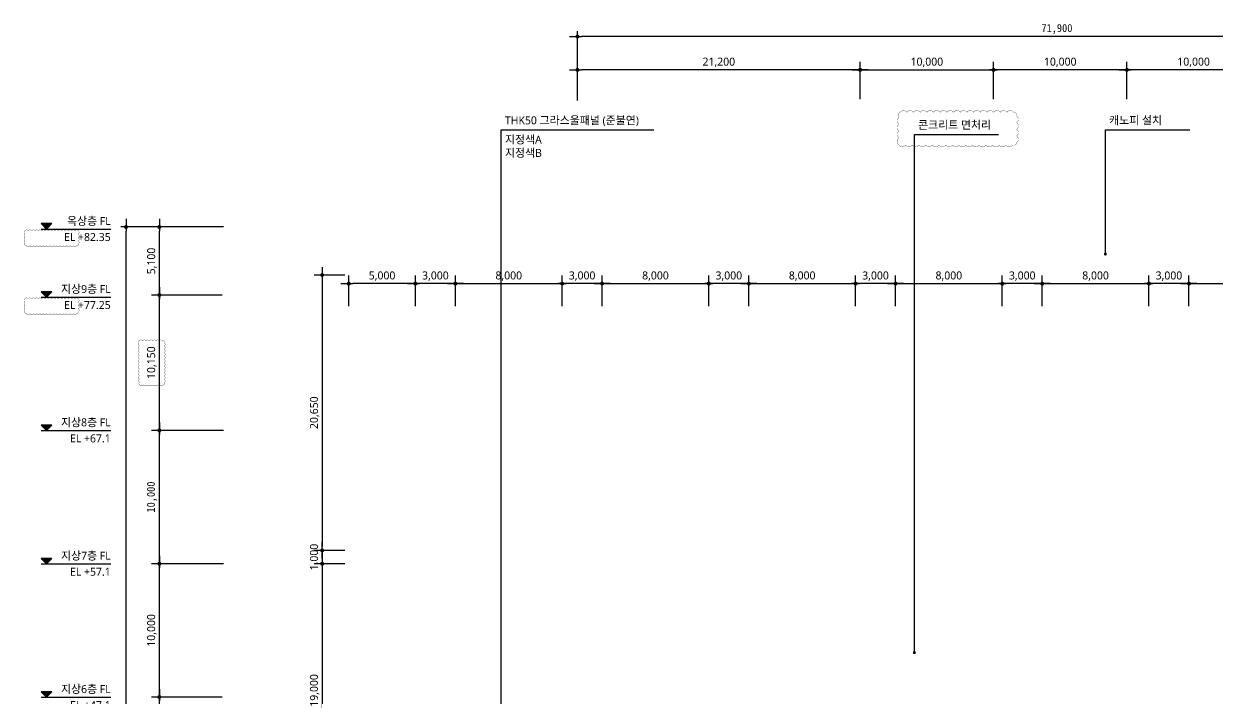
# Model space of a CAD drawing. Header units: millimetres. Extents: x 4937160 to 6265723, y 243853 to 348825.
# Drawn here: x 5610365 to 5699837, y 294414 to 344976 of the extents above; entities that cross this region are included whole.
import ezdxf
from ezdxf.enums import TextEntityAlignment as Align

# ---------------------------------------------------------------- set-up
doc = ezdxf.new("R2010")
doc.units = ezdxf.units.MM
doc.layers.get('0').update_dxf_attribs({"linetype": 'CONTINUOUS'})
for name, color, linetype, lineweight in [('A-MKXS-TEXT2', 7, 'CONTINUOUS', 25), ('A-XXXX-SYMB', 7, 'CONTINUOUS', 25), ('A-XXXX-TXT2', 3, 'CONTINUOUS', 25), ('REV-202205', 20, 'CONTINUOUS', 25)]:
    doc.layers.add(name, color=color, linetype=linetype, lineweight=lineweight)
doc.layers.add('DIM', color=7, linetype='CONTINUOUS')
doc.styles.add('HY울릉도L', font='')
doc.styles.add('돋움체', font='')
doc.styles.add('맑은고딕', font='malgun.ttf')
doc.styles.get('HY울릉도L').set_extended_font_data('HYwulM')
doc.styles.get('돋움체').set_extended_font_data('DotumChe')
doc.dimstyles.new('CDIM', dxfattribs={"dimtxt": 3, "dimasz": 1.5, "dimexe": 2, "dimexo": 1, "dimgap": 1, "dimtad": 1, "dimdec": 0, "dimrnd": 0.5, "dimzin": 0, "dimdsep": 32, "dimlunit": 6, "dimtxsty": 'HY울릉도L', "dimblk1": '_CIDOT', "dimblk2": '_CIDOT', "dimsah": 1, "dimcen": 5.5, "dimclrd": 2, "dimclre": 2, "dimclrt": 7, "dimadec": 0, "dimazin": 0, "dimtfac": 1, "dimtdec": 0, "dimtix": 1, "dimtmove": 2, "dimatfit": 1, "dimldrblk": '_CIDOT', "dimfxl": 1, "dimtolj": 1, "dimtzin": 0, "dimlwd": -1, "dimarcsym": 0})

# ---------------------------------------------------------------- blocks, each defined once
blk = doc.blocks.new('A$C4F5014BF')
at = {"layer": 'A-XXXX-SYMB'}
for points in [[(-4813, 75100), (-4413, 75500), (-5213, 75500)], [(-4813, 70000), (-4413, 70400), (-5213, 70400)], [(-4813, 60000), (-4413, 60400), (-5213, 60400)], [(-4813, 50000), (-4413, 50400), (-5213, 50400)], [(-4813, 40000), (-4413, 40400), (-5213, 40400)], [(-4813, 30000), (-4413, 30400), (-5213, 30400)], [(-4813, 20000), (-4413, 20400), (-5213, 20400)], [(-4813, 10000), (-4413, 10400), (-5213, 10400)], [(-4813, 0), (-4413, 400), (-5213, 400)], [(-4813, -1000), (-4413, -1400), (-5213, -1400)]]:
    blk.add_hatch(color=256, dxfattribs=at).paths.add_polyline_path(points)
for p, q in [((-5213, 75500), (-4813, 75100)), ((-4413, 75500), (-5213, 75500)), ((-4813, 75100), (-4413, 75500)), ((-5213, 75100), (0, 75100)), ((-5213, 70400), (-4813, 70000)), ((-4413, 70400), (-5213, 70400)), ((-5213, 70000), (0, 70000)), ((-4813, 70000), (-4413, 70400)), ((-5213, 60400), (-4813, 60000)), ((-4413, 60400), (-5213, 60400)), ((-5213, 60000), (0, 60000)), ((-4813, 60000), (-4413, 60400)), ((-5213, 50400), (-4813, 50000)), ((-4413, 50400), (-5213, 50400)), ((-4813, 50000), (-4413, 50400)), ((-5213, 50000), (0, 50000)), ((-5213, 40400), (-4813, 40000)), ((-4413, 40400), (-5213, 40400)), ((-4813, 40000), (-4413, 40400)), ((-5213, 40000), (0, 40000)), ((-5213, 30400), (-4813, 30000)), ((-4413, 30400), (-5213, 30400)), ((-5213, 30000), (0, 30000)), ((-4813, 30000), (-4413, 30400)), ((-5213, 20400), (-4813, 20000)), ((-4413, 20400), (-5213, 20400)), ((-5213, 20000), (0, 20000)), ((-4813, 20000), (-4413, 20400)), ((-5213, 10400), (-4813, 10000)), ((-4413, 10400), (-5213, 10400)), ((-5213, 10000), (0, 10000)), ((-4813, 10000), (-4413, 10400)), ((-5213, 400), (-4813, 0)), ((-4413, 400), (-5213, 400)), ((-5213, 0), (0, 0)), ((-4813, 0), (-4413, 400)), ((-5213, -1000), (0, -1000)), ((-5213, -1400), (-4813, -1000)), ((-4413, -1400), (-5213, -1400)), ((-4813, -1000), (-4413, -1400))]:
    blk.add_line(p, q, dxfattribs=at)
at = {"layer": 'A-XXXX-TXT2', "style": '맑은고딕'}
for s, p in [('옥상층 FL', (0, 75700)), ('EL +82.35', (0, 74500)), ('지상9층 FL', (0, 70600)), ('EL +77.25', (0, 69400)), ('지상8층 FL', (0, 60600)), ('EL +67.1', (0, 59400)), ('지상7층 FL', (0, 50600)), ('EL +57.1', (0, 49400)), ('지상6층 FL', (0, 40600)), ('EL +47.1', (0, 39400)), ('지상5층 FL', (0, 30600)), ('EL +37.1', (0, 29400)), ('지상4층 FL', (0, 20600)), ('EL +27.1', (0, 19400)), ('지상3층 FL', (0, 10600)), ('EL +17.1', (0, 9400)), ('지상1층 FL', (0, 600)), ('EL +7.1', (0, -600)), ('EL +6.1', (0, -1756))]:
    blk.add_text(s, height=600, dxfattribs=at).set_placement(p, align=Align.MIDDLE_RIGHT)
blk = doc.blocks.new('_CIDOT')
at = {"color": 0, "linetype": 'ByBlock'}
blk.add_line((2, 0), (-1, 0), dxfattribs=at)
at = {"color": 0, "linetype": 'ByBlock', "const_width": 0.5}
blk.add_lwpolyline([(-0.25, 0, 1), (0.25, 0, 1)], format="xyb", close=True, dxfattribs=at)
blk = doc.blocks.new('*D1031')
at = {"layer": 'DIM', "lineweight": -2, "transparency": 16777216}
for p, q in [((5693073, 339325), (5693073, 342125)), ((5703073, 339325), (5703073, 342125))]:
    blk.add_line(p, q, dxfattribs=at)
at = {"layer": 'DIM', "transparency": 16777216}
blk.add_line((5702773, 341525), (5693373, 341525), dxfattribs=at)
at = {"layer": 'DIM', "transparency": 16777216, "xscale": 300, "yscale": 300, "zscale": 300}
for p, rotation in [((5693073, 341525), 179.9999999998559), ((5703073, 341525), 359.9999999998559)]:
    blk.add_blockref('_CIDOT', p, dxfattribs=dict(at, rotation=rotation))
at = {"layer": 'DIM', "color": 3, "transparency": 16777216, "insert": (5698073, 342087), "char_height": 600, "attachment_point": 5, "style": '맑은고딕'}
blk.add_mtext('\\A1;10,000', dxfattribs=at)
blk = doc.blocks.new('*D1032')
at = {"layer": 'DIM', "lineweight": -2, "transparency": 16777216}
for p, q in [((5683073, 339325), (5683073, 342125)), ((5693073, 339325), (5693073, 342125))]:
    blk.add_line(p, q, dxfattribs=at)
at = {"layer": 'DIM', "transparency": 16777216}
blk.add_line((5692773, 341525), (5683373, 341525), dxfattribs=at)
at = {"layer": 'DIM', "transparency": 16777216, "xscale": 300, "yscale": 300, "zscale": 300}
for p, rotation in [((5683073, 341525), 179.9999999998613), ((5693073, 341525), 359.9999999998612)]:
    blk.add_blockref('_CIDOT', p, dxfattribs=dict(at, rotation=rotation))
at = {"layer": 'DIM', "color": 3, "transparency": 16777216, "insert": (5688073, 342087), "char_height": 600, "attachment_point": 5, "style": '맑은고딕'}
blk.add_mtext('\\A1;10,000', dxfattribs=at)
blk = doc.blocks.new('*D1040')
at = {"layer": 'DIM', "lineweight": -2, "transparency": 16777216}
for p, q in [((5651873, 339225), (5651873, 344425)), ((5723773, 339225), (5723773, 344425))]:
    blk.add_line(p, q, dxfattribs=at)
at = {"layer": 'DIM', "transparency": 16777216}
blk.add_line((5723473, 344025), (5652173, 344025), dxfattribs=at)
at = {"layer": 'DIM', "transparency": 16777216, "xscale": 300, "yscale": 300, "zscale": 300}
for p, rotation in [((5651873, 344025), 179.9999999999206), ((5723773, 344025), 359.9999999999206)]:
    blk.add_blockref('_CIDOT', p, dxfattribs=dict(at, rotation=rotation))
at = {"layer": 'DIM', "color": 3, "transparency": 16777216, "insert": (5687823, 344582), "char_height": 600, "attachment_point": 5, "style": '돋움체'}
blk.add_mtext('\\A1;71,900', dxfattribs=at)
blk = doc.blocks.new('*D1043')
at = {"layer": 'DIM', "lineweight": -2, "transparency": 16777216}
for p, q in [((5673073, 339325), (5673073, 342125)), ((5683073, 339325), (5683073, 342125))]:
    blk.add_line(p, q, dxfattribs=at)
at = {"layer": 'DIM', "transparency": 16777216}
blk.add_line((5673373, 341525), (5682773, 341525), dxfattribs=at)
at = {"layer": 'DIM', "transparency": 16777216, "xscale": 300, "yscale": 300, "zscale": 300, "rotation": 180}
blk.add_blockref('_CIDOT', (5673073, 341525), dxfattribs=at)
at = {"layer": 'DIM', "transparency": 16777216, "xscale": 300, "yscale": 300, "zscale": 300}
blk.add_blockref('_CIDOT', (5683073, 341525), dxfattribs=at)
at = {"layer": 'DIM', "color": 3, "transparency": 16777216, "insert": (5678073, 342087), "char_height": 600, "attachment_point": 5, "style": '맑은고딕'}
blk.add_mtext('\\A1;10,000', dxfattribs=at)
blk = doc.blocks.new('*D1044')
at = {"layer": 'DIM', "lineweight": -2, "transparency": 16777216}
for p, q in [((5651873, 339325), (5651873, 342125)), ((5673073, 339325), (5673073, 342125))]:
    blk.add_line(p, q, dxfattribs=at)
at = {"layer": 'DIM', "transparency": 16777216}
blk.add_line((5672773, 341525), (5652173, 341525), dxfattribs=at)
at = {"layer": 'DIM', "transparency": 16777216, "xscale": 300, "yscale": 300, "zscale": 300}
for p, rotation in [((5651873, 341525), 179.9999999999345), ((5673073, 341525), 359.9999999999346)]:
    blk.add_blockref('_CIDOT', p, dxfattribs=dict(at, rotation=rotation))
at = {"layer": 'DIM', "color": 3, "transparency": 16777216, "insert": (5662473, 342087), "char_height": 600, "attachment_point": 5, "style": '맑은고딕'}
blk.add_mtext('\\A1;21,200', dxfattribs=at)
blk = doc.blocks.new('*D1363')
at = {"layer": 'DIM', "lineweight": -2, "transparency": 16777216}
for p, q in [((5634423, 326143), (5632133, 326143)), ((5634423, 305493), (5632133, 305493))]:
    blk.add_line(p, q, dxfattribs=at)
at = {"layer": 'DIM', "transparency": 16777216}
blk.add_line((5632733, 325843), (5632733, 305793), dxfattribs=at)
at = {"layer": 'DIM', "transparency": 16777216, "xscale": 300, "yscale": 300, "zscale": 300}
for p, rotation in [((5632733, 326143), 90), ((5632733, 305493), 270)]:
    blk.add_blockref('_CIDOT', p, dxfattribs=dict(at, rotation=rotation))
at = {"layer": 'DIM', "color": 3, "transparency": 16777216, "insert": (5632173, 315818), "char_height": 600, "attachment_point": 5, "rotation": 90, "style": '맑은고딕'}
blk.add_mtext('\\A1;20,650', dxfattribs=at)
blk = doc.blocks.new('*D1364')
at = {"layer": 'DIM', "transparency": 16777216}
for p, q in [((5632733, 305793), (5632733, 306093)), ((5632733, 305493), (5632733, 304493)), ((5632733, 304193), (5632733, 303893))]:
    blk.add_line(p, q, dxfattribs=at)
at = {"layer": 'DIM', "lineweight": -2, "transparency": 16777216}
for p, q in [((5634423, 305493), (5632133, 305493)), ((5634423, 304493), (5632133, 304493))]:
    blk.add_line(p, q, dxfattribs=at)
at = {"layer": 'DIM', "transparency": 16777216, "xscale": 300, "yscale": 300, "zscale": 300}
for p, rotation in [((5632733, 305493), 270), ((5632733, 304493), 90)]:
    blk.add_blockref('_CIDOT', p, dxfattribs=dict(at, rotation=rotation))
at = {"layer": 'DIM', "color": 3, "transparency": 16777216, "insert": (5632171, 304993), "char_height": 600, "attachment_point": 5, "rotation": 90, "style": '맑은고딕'}
blk.add_mtext('\\A1;1,000', dxfattribs=at)
blk = doc.blocks.new('*D1365')
at = {"layer": 'DIM', "lineweight": -2, "transparency": 16777216}
for p, q in [((5634423, 304493), (5632133, 304493)), ((5634423, 285493), (5632133, 285493))]:
    blk.add_line(p, q, dxfattribs=at)
at = {"layer": 'DIM', "transparency": 16777216}
blk.add_line((5632733, 304193), (5632733, 285793), dxfattribs=at)
at = {"layer": 'DIM', "transparency": 16777216, "xscale": 300, "yscale": 300, "zscale": 300}
for p, rotation in [((5632733, 304493), 90), ((5632733, 285493), 270)]:
    blk.add_blockref('_CIDOT', p, dxfattribs=dict(at, rotation=rotation))
at = {"layer": 'DIM', "color": 3, "transparency": 16777216, "insert": (5632171, 294993), "char_height": 600, "attachment_point": 5, "rotation": 90, "style": '맑은고딕'}
blk.add_mtext('\\A1;19,000', dxfattribs=at)
blk = doc.blocks.new('*D1552')
at = {"layer": 'DIM', "lineweight": -2, "transparency": 16777216}
for p, q in [((-300, 11000), (-5600, 11000)), ((-300, 1000), (-5600, 1000))]:
    blk.add_line(p, q, dxfattribs=at)
at = {"layer": 'DIM', "transparency": 16777216}
blk.add_line((-5000, 1300), (-5000, 10700), dxfattribs=at)
at = {"layer": 'DIM', "transparency": 16777216, "xscale": 300, "yscale": 300, "zscale": 300}
for p, rotation in [((-5000, 11000), 90), ((-5000, 1000), 270)]:
    blk.add_blockref('_CIDOT', p, dxfattribs=dict(at, rotation=rotation))
at = {"layer": 'DIM', "color": 3, "transparency": 16777216, "insert": (-5562, 6000), "char_height": 600, "attachment_point": 5, "rotation": 90, "style": '맑은고딕'}
blk.add_mtext('\\A1;10,000', dxfattribs=at)
blk = doc.blocks.new('*D1553')
at = {"layer": 'DIM', "lineweight": -2, "transparency": 16777216}
for p, q in [((-300, 21000), (-5600, 21000)), ((-300, 11000), (-5600, 11000))]:
    blk.add_line(p, q, dxfattribs=at)
at = {"layer": 'DIM', "transparency": 16777216}
blk.add_line((-5000, 11300), (-5000, 20700), dxfattribs=at)
at = {"layer": 'DIM', "transparency": 16777216, "xscale": 300, "yscale": 300, "zscale": 300}
for p, rotation in [((-5000, 21000), 90), ((-5000, 11000), 270)]:
    blk.add_blockref('_CIDOT', p, dxfattribs=dict(at, rotation=rotation))
at = {"layer": 'DIM', "color": 3, "transparency": 16777216, "insert": (-5562, 16000), "char_height": 600, "attachment_point": 5, "rotation": 90, "style": '맑은고딕'}
blk.add_mtext('\\A1;10,000', dxfattribs=at)
blk = doc.blocks.new('*D1554')
at = {"layer": 'DIM', "lineweight": -2, "transparency": 16777216}
for p, q in [((-300, 31000), (-5600, 31000)), ((-300, 21000), (-5600, 21000))]:
    blk.add_line(p, q, dxfattribs=at)
at = {"layer": 'DIM', "transparency": 16777216}
blk.add_line((-5000, 21300), (-5000, 30700), dxfattribs=at)
at = {"layer": 'DIM', "transparency": 16777216, "xscale": 300, "yscale": 300, "zscale": 300}
for p, rotation in [((-5000, 31000), 90), ((-5000, 21000), 270)]:
    blk.add_blockref('_CIDOT', p, dxfattribs=dict(at, rotation=rotation))
at = {"layer": 'DIM', "color": 3, "transparency": 16777216, "insert": (-5562, 26000), "char_height": 600, "attachment_point": 5, "rotation": 90, "style": '맑은고딕'}
blk.add_mtext('\\A1;10,000', dxfattribs=at)
blk = doc.blocks.new('*D1555')
at = {"layer": 'DIM', "lineweight": -2, "transparency": 16777216}
for p, q in [((-300, 41000), (-5600, 41000)), ((-300, 31000), (-5600, 31000))]:
    blk.add_line(p, q, dxfattribs=at)
at = {"layer": 'DIM', "transparency": 16777216}
blk.add_line((-5000, 31300), (-5000, 40700), dxfattribs=at)
at = {"layer": 'DIM', "transparency": 16777216, "xscale": 300, "yscale": 300, "zscale": 300}
for p, rotation in [((-5000, 41000), 90), ((-5000, 31000), 270)]:
    blk.add_blockref('_CIDOT', p, dxfattribs=dict(at, rotation=rotation))
at = {"layer": 'DIM', "color": 3, "transparency": 16777216, "insert": (-5562, 36000), "char_height": 600, "attachment_point": 5, "rotation": 90, "style": '맑은고딕'}
blk.add_mtext('\\A1;10,000', dxfattribs=at)
blk = doc.blocks.new('*D1556')
at = {"layer": 'DIM', "lineweight": -2, "transparency": 16777216}
for p, q in [((-300, 51000), (-5600, 51000)), ((-300, 41000), (-5600, 41000))]:
    blk.add_line(p, q, dxfattribs=at)
at = {"layer": 'DIM', "transparency": 16777216}
blk.add_line((-5000, 41300), (-5000, 50700), dxfattribs=at)
at = {"layer": 'DIM', "transparency": 16777216, "xscale": 300, "yscale": 300, "zscale": 300}
for p, rotation in [((-5000, 51000), 90), ((-5000, 41000), 270)]:
    blk.add_blockref('_CIDOT', p, dxfattribs=dict(at, rotation=rotation))
at = {"layer": 'DIM', "color": 3, "transparency": 16777216, "insert": (-5562, 46000), "char_height": 600, "attachment_point": 5, "rotation": 90, "style": '맑은고딕'}
blk.add_mtext('\\A1;10,000', dxfattribs=at)
blk = doc.blocks.new('*D1557')
at = {"layer": 'DIM', "lineweight": -2, "transparency": 16777216}
for p, q in [((-200, 61000), (-5400, 61000)), ((-200, 51000), (-5400, 51000))]:
    blk.add_line(p, q, dxfattribs=at)
at = {"layer": 'DIM', "transparency": 16777216}
blk.add_line((-5000, 51300), (-5000, 60700), dxfattribs=at)
at = {"layer": 'DIM', "transparency": 16777216, "xscale": 300, "yscale": 300, "zscale": 300}
for p, rotation in [((-5000, 61000), 90), ((-5000, 51000), 270)]:
    blk.add_blockref('_CIDOT', p, dxfattribs=dict(at, rotation=rotation))
at = {"layer": 'DIM', "color": 3, "transparency": 16777216, "insert": (-5557, 56000), "char_height": 600, "attachment_point": 5, "rotation": 90, "style": '돋움체'}
blk.add_mtext('\\A1;10,000', dxfattribs=at)
blk = doc.blocks.new('*D1558')
at = {"layer": 'DIM', "lineweight": -2, "transparency": 16777216}
for p, q in [((-200, 76250), (-7900, 76250)), ((-200, 0), (-7900, 0))]:
    blk.add_line(p, q, dxfattribs=at)
at = {"layer": 'DIM', "transparency": 16777216}
blk.add_line((-7500, 300), (-7500, 75950), dxfattribs=at)
at = {"layer": 'DIM', "transparency": 16777216, "xscale": 300, "yscale": 300, "zscale": 300}
for p, rotation in [((-7500, 76250), 90), ((-7500, 0), 270)]:
    blk.add_blockref('_CIDOT', p, dxfattribs=dict(at, rotation=rotation))
at = {"layer": 'DIM', "color": 3, "transparency": 16777216, "insert": (-8057, 37800), "char_height": 600, "attachment_point": 5, "rotation": 90, "style": '돋움체'}
blk.add_mtext('\\A1;76,250', dxfattribs=at)
blk = doc.blocks.new('*D1559')
at = {"layer": 'DIM', "lineweight": -2, "transparency": 16777216}
for p, q in [((-300, 71150), (-5600, 71150)), ((-300, 61000), (-5600, 61000))]:
    blk.add_line(p, q, dxfattribs=at)
at = {"layer": 'DIM', "transparency": 16777216}
blk.add_line((-5000, 61300), (-5000, 70850), dxfattribs=at)
at = {"layer": 'DIM', "transparency": 16777216, "xscale": 300, "yscale": 300, "zscale": 300}
for p, rotation in [((-5000, 71150), 90), ((-5000, 61000), 270)]:
    blk.add_blockref('_CIDOT', p, dxfattribs=dict(at, rotation=rotation))
at = {"layer": 'DIM', "color": 3, "transparency": 16777216, "insert": (-5562, 66075), "char_height": 600, "attachment_point": 5, "rotation": 90, "style": '맑은고딕'}
blk.add_mtext('\\A1;10,150', dxfattribs=at)
blk = doc.blocks.new('*D1560')
at = {"layer": 'DIM', "lineweight": -2, "transparency": 16777216}
for p, q in [((-300, 76250), (-5600, 76250)), ((-300, 71150), (-5600, 71150))]:
    blk.add_line(p, q, dxfattribs=at)
at = {"layer": 'DIM', "transparency": 16777216}
blk.add_line((-5000, 71450), (-5000, 75950), dxfattribs=at)
at = {"layer": 'DIM', "transparency": 16777216, "xscale": 300, "yscale": 300, "zscale": 300}
for p, rotation in [((-5000, 76250), 90), ((-5000, 71150), 270)]:
    blk.add_blockref('_CIDOT', p, dxfattribs=dict(at, rotation=rotation))
at = {"layer": 'DIM', "color": 3, "transparency": 16777216, "insert": (-5562, 73700), "char_height": 600, "attachment_point": 5, "rotation": 90, "style": '맑은고딕'}
blk.add_mtext('\\A1;5,100', dxfattribs=at)
blk = doc.blocks.new('*D1561')
at = {"layer": 'DIM', "lineweight": -2, "transparency": 16777216}
for p, q in [((-300, 1000), (-5600, 1000)), ((-300, 0), (-5600, 0))]:
    blk.add_line(p, q, dxfattribs=at)
at = {"layer": 'DIM', "transparency": 16777216}
for p, q in [((-5000, 1300), (-5000, 1600)), ((-5000, 0), (-5000, 1000)), ((-5000, -300), (-5000, -600))]:
    blk.add_line(p, q, dxfattribs=at)
at = {"layer": 'DIM', "transparency": 16777216, "xscale": 300, "yscale": 300, "zscale": 300}
for p, rotation in [((-5000, 1000), 270), ((-5000, 0), 90)]:
    blk.add_blockref('_CIDOT', p, dxfattribs=dict(at, rotation=rotation))
at = {"layer": 'DIM', "color": 3, "transparency": 16777216, "insert": (-5562, 500), "char_height": 600, "attachment_point": 5, "rotation": 90, "style": '맑은고딕'}
blk.add_mtext('\\A1;1,000', dxfattribs=at)
blk = doc.blocks.new('*D1485')
at = {"layer": 'DIM', "lineweight": -2, "transparency": 16777216}
for p, q in [((5642723, 323806), (5642723, 326097)), ((5650723, 323806), (5650723, 326097))]:
    blk.add_line(p, q, dxfattribs=at)
at = {"layer": 'DIM', "transparency": 16777216}
blk.add_line((5643023, 325497), (5650423, 325497), dxfattribs=at)
at = {"layer": 'DIM', "transparency": 16777216, "xscale": 300, "yscale": 300, "zscale": 300, "rotation": 180}
blk.add_blockref('_CIDOT', (5642723, 325497), dxfattribs=at)
at = {"layer": 'DIM', "transparency": 16777216, "xscale": 300, "yscale": 300, "zscale": 300}
blk.add_blockref('_CIDOT', (5650723, 325497), dxfattribs=at)
at = {"layer": 'DIM', "color": 3, "transparency": 16777216, "insert": (5646723, 326057), "char_height": 600, "attachment_point": 5, "style": '맑은고딕'}
blk.add_mtext('\\A1;8,000', dxfattribs=at)
blk = doc.blocks.new('*D1486')
at = {"layer": 'DIM', "lineweight": -2, "transparency": 16777216}
for p, q in [((5639723, 323806), (5639723, 326097)), ((5642723, 323806), (5642723, 326097))]:
    blk.add_line(p, q, dxfattribs=at)
at = {"layer": 'DIM', "transparency": 16777216}
blk.add_line((5642423, 325497), (5640023, 325497), dxfattribs=at)
at = {"layer": 'DIM', "transparency": 16777216, "xscale": 300, "yscale": 300, "zscale": 300, "rotation": 180}
blk.add_blockref('_CIDOT', (5639723, 325497), dxfattribs=at)
at = {"layer": 'DIM', "transparency": 16777216, "xscale": 300, "yscale": 300, "zscale": 300}
blk.add_blockref('_CIDOT', (5642723, 325497), dxfattribs=at)
at = {"layer": 'DIM', "color": 3, "transparency": 16777216, "insert": (5641223, 326057), "char_height": 600, "attachment_point": 5, "style": '맑은고딕'}
blk.add_mtext('\\A1;3,000', dxfattribs=at)
blk = doc.blocks.new('*D1487')
at = {"layer": 'DIM', "lineweight": -2, "transparency": 16777216}
for p, q in [((5634723, 323806), (5634723, 326097)), ((5639723, 323806), (5639723, 326097))]:
    blk.add_line(p, q, dxfattribs=at)
at = {"layer": 'DIM', "transparency": 16777216}
blk.add_line((5639423, 325497), (5635023, 325497), dxfattribs=at)
at = {"layer": 'DIM', "transparency": 16777216, "xscale": 300, "yscale": 300, "zscale": 300, "rotation": 180}
blk.add_blockref('_CIDOT', (5634723, 325497), dxfattribs=at)
at = {"layer": 'DIM', "transparency": 16777216, "xscale": 300, "yscale": 300, "zscale": 300}
blk.add_blockref('_CIDOT', (5639723, 325497), dxfattribs=at)
at = {"layer": 'DIM', "color": 3, "transparency": 16777216, "insert": (5637223, 326057), "char_height": 600, "attachment_point": 5, "style": '맑은고딕'}
blk.add_mtext('\\A1;5,000', dxfattribs=at)
blk = doc.blocks.new('*D1488')
at = {"layer": 'DIM', "lineweight": -2, "transparency": 16777216}
for p, q in [((5653723, 323806), (5653723, 326097)), ((5661723, 323806), (5661723, 326097))]:
    blk.add_line(p, q, dxfattribs=at)
at = {"layer": 'DIM', "transparency": 16777216}
blk.add_line((5654023, 325497), (5661423, 325497), dxfattribs=at)
at = {"layer": 'DIM', "transparency": 16777216, "xscale": 300, "yscale": 300, "zscale": 300, "rotation": 180}
blk.add_blockref('_CIDOT', (5653723, 325497), dxfattribs=at)
at = {"layer": 'DIM', "transparency": 16777216, "xscale": 300, "yscale": 300, "zscale": 300}
blk.add_blockref('_CIDOT', (5661723, 325497), dxfattribs=at)
at = {"layer": 'DIM', "color": 3, "transparency": 16777216, "insert": (5657723, 326057), "char_height": 600, "attachment_point": 5, "style": '맑은고딕'}
blk.add_mtext('\\A1;8,000', dxfattribs=at)
blk = doc.blocks.new('*D1489')
at = {"layer": 'DIM', "lineweight": -2, "transparency": 16777216}
for p, q in [((5650723, 323806), (5650723, 326097)), ((5653723, 323806), (5653723, 326097))]:
    blk.add_line(p, q, dxfattribs=at)
at = {"layer": 'DIM', "transparency": 16777216}
blk.add_line((5653423, 325497), (5651023, 325497), dxfattribs=at)
at = {"layer": 'DIM', "transparency": 16777216, "xscale": 300, "yscale": 300, "zscale": 300, "rotation": 180}
blk.add_blockref('_CIDOT', (5650723, 325497), dxfattribs=at)
at = {"layer": 'DIM', "transparency": 16777216, "xscale": 300, "yscale": 300, "zscale": 300}
blk.add_blockref('_CIDOT', (5653723, 325497), dxfattribs=at)
at = {"layer": 'DIM', "color": 3, "transparency": 16777216, "insert": (5652223, 326057), "char_height": 600, "attachment_point": 5, "style": '맑은고딕'}
blk.add_mtext('\\A1;3,000', dxfattribs=at)
blk = doc.blocks.new('*D1490')
at = {"layer": 'DIM', "lineweight": -2, "transparency": 16777216}
for p, q in [((5664723, 323806), (5664723, 326097)), ((5672723, 323806), (5672723, 326097))]:
    blk.add_line(p, q, dxfattribs=at)
at = {"layer": 'DIM', "transparency": 16777216}
blk.add_line((5665023, 325497), (5672423, 325497), dxfattribs=at)
at = {"layer": 'DIM', "transparency": 16777216, "xscale": 300, "yscale": 300, "zscale": 300, "rotation": 180}
blk.add_blockref('_CIDOT', (5664723, 325497), dxfattribs=at)
at = {"layer": 'DIM', "transparency": 16777216, "xscale": 300, "yscale": 300, "zscale": 300}
blk.add_blockref('_CIDOT', (5672723, 325497), dxfattribs=at)
at = {"layer": 'DIM', "color": 3, "transparency": 16777216, "insert": (5668723, 326057), "char_height": 600, "attachment_point": 5, "style": '맑은고딕'}
blk.add_mtext('\\A1;8,000', dxfattribs=at)
blk = doc.blocks.new('*D1491')
at = {"layer": 'DIM', "lineweight": -2, "transparency": 16777216}
for p, q in [((5661723, 323806), (5661723, 326097)), ((5664723, 323806), (5664723, 326097))]:
    blk.add_line(p, q, dxfattribs=at)
at = {"layer": 'DIM', "transparency": 16777216}
blk.add_line((5664423, 325497), (5662023, 325497), dxfattribs=at)
at = {"layer": 'DIM', "transparency": 16777216, "xscale": 300, "yscale": 300, "zscale": 300, "rotation": 180}
blk.add_blockref('_CIDOT', (5661723, 325497), dxfattribs=at)
at = {"layer": 'DIM', "transparency": 16777216, "xscale": 300, "yscale": 300, "zscale": 300}
blk.add_blockref('_CIDOT', (5664723, 325497), dxfattribs=at)
at = {"layer": 'DIM', "color": 3, "transparency": 16777216, "insert": (5663223, 326057), "char_height": 600, "attachment_point": 5, "style": '맑은고딕'}
blk.add_mtext('\\A1;3,000', dxfattribs=at)
blk = doc.blocks.new('*D1492')
at = {"layer": 'DIM', "lineweight": -2, "transparency": 16777216}
for p, q in [((5675723, 323806), (5675723, 326097)), ((5683723, 323806), (5683723, 326097))]:
    blk.add_line(p, q, dxfattribs=at)
at = {"layer": 'DIM', "transparency": 16777216}
blk.add_line((5676023, 325497), (5683423, 325497), dxfattribs=at)
at = {"layer": 'DIM', "transparency": 16777216, "xscale": 300, "yscale": 300, "zscale": 300, "rotation": 180}
blk.add_blockref('_CIDOT', (5675723, 325497), dxfattribs=at)
at = {"layer": 'DIM', "transparency": 16777216, "xscale": 300, "yscale": 300, "zscale": 300}
blk.add_blockref('_CIDOT', (5683723, 325497), dxfattribs=at)
at = {"layer": 'DIM', "color": 3, "transparency": 16777216, "insert": (5679723, 326057), "char_height": 600, "attachment_point": 5, "style": '맑은고딕'}
blk.add_mtext('\\A1;8,000', dxfattribs=at)
blk = doc.blocks.new('*D1493')
at = {"layer": 'DIM', "lineweight": -2, "transparency": 16777216}
for p, q in [((5672723, 323806), (5672723, 326097)), ((5675723, 323806), (5675723, 326097))]:
    blk.add_line(p, q, dxfattribs=at)
at = {"layer": 'DIM', "transparency": 16777216}
blk.add_line((5675423, 325497), (5673023, 325497), dxfattribs=at)
at = {"layer": 'DIM', "transparency": 16777216, "xscale": 300, "yscale": 300, "zscale": 300, "rotation": 180}
blk.add_blockref('_CIDOT', (5672723, 325497), dxfattribs=at)
at = {"layer": 'DIM', "transparency": 16777216, "xscale": 300, "yscale": 300, "zscale": 300}
blk.add_blockref('_CIDOT', (5675723, 325497), dxfattribs=at)
at = {"layer": 'DIM', "color": 3, "transparency": 16777216, "insert": (5674223, 326057), "char_height": 600, "attachment_point": 5, "style": '맑은고딕'}
blk.add_mtext('\\A1;3,000', dxfattribs=at)
blk = doc.blocks.new('*D1494')
at = {"layer": 'DIM', "lineweight": -2, "transparency": 16777216}
for p, q in [((5686723, 323806), (5686723, 326097)), ((5694723, 323806), (5694723, 326097))]:
    blk.add_line(p, q, dxfattribs=at)
at = {"layer": 'DIM', "transparency": 16777216}
blk.add_line((5687023, 325497), (5694423, 325497), dxfattribs=at)
at = {"layer": 'DIM', "transparency": 16777216, "xscale": 300, "yscale": 300, "zscale": 300, "rotation": 180}
blk.add_blockref('_CIDOT', (5686723, 325497), dxfattribs=at)
at = {"layer": 'DIM', "transparency": 16777216, "xscale": 300, "yscale": 300, "zscale": 300}
blk.add_blockref('_CIDOT', (5694723, 325497), dxfattribs=at)
at = {"layer": 'DIM', "color": 3, "transparency": 16777216, "insert": (5690723, 326057), "char_height": 600, "attachment_point": 5, "style": '맑은고딕'}
blk.add_mtext('\\A1;8,000', dxfattribs=at)
blk = doc.blocks.new('*D1495')
at = {"layer": 'DIM', "lineweight": -2, "transparency": 16777216}
for p, q in [((5683723, 323806), (5683723, 326097)), ((5686723, 323806), (5686723, 326097))]:
    blk.add_line(p, q, dxfattribs=at)
at = {"layer": 'DIM', "transparency": 16777216}
blk.add_line((5686423, 325497), (5684023, 325497), dxfattribs=at)
at = {"layer": 'DIM', "transparency": 16777216, "xscale": 300, "yscale": 300, "zscale": 300, "rotation": 180}
blk.add_blockref('_CIDOT', (5683723, 325497), dxfattribs=at)
at = {"layer": 'DIM', "transparency": 16777216, "xscale": 300, "yscale": 300, "zscale": 300}
blk.add_blockref('_CIDOT', (5686723, 325497), dxfattribs=at)
at = {"layer": 'DIM', "color": 3, "transparency": 16777216, "insert": (5685223, 326057), "char_height": 600, "attachment_point": 5, "style": '맑은고딕'}
blk.add_mtext('\\A1;3,000', dxfattribs=at)
blk = doc.blocks.new('*D1496')
at = {"layer": 'DIM', "lineweight": -2, "transparency": 16777216}
for p, q in [((5697723, 323806), (5697723, 326097)), ((5705723, 323806), (5705723, 326097))]:
    blk.add_line(p, q, dxfattribs=at)
at = {"layer": 'DIM', "transparency": 16777216}
blk.add_line((5698023, 325497), (5705423, 325497), dxfattribs=at)
at = {"layer": 'DIM', "transparency": 16777216, "xscale": 300, "yscale": 300, "zscale": 300, "rotation": 180}
blk.add_blockref('_CIDOT', (5697723, 325497), dxfattribs=at)
at = {"layer": 'DIM', "transparency": 16777216, "xscale": 300, "yscale": 300, "zscale": 300}
blk.add_blockref('_CIDOT', (5705723, 325497), dxfattribs=at)
at = {"layer": 'DIM', "color": 3, "transparency": 16777216, "insert": (5701723, 326057), "char_height": 600, "attachment_point": 5, "style": '맑은고딕'}
blk.add_mtext('\\A1;8,000', dxfattribs=at)
blk = doc.blocks.new('*D1497')
at = {"layer": 'DIM', "lineweight": -2, "transparency": 16777216}
for p, q in [((5694723, 323806), (5694723, 326097)), ((5697723, 323806), (5697723, 326097))]:
    blk.add_line(p, q, dxfattribs=at)
at = {"layer": 'DIM', "transparency": 16777216}
blk.add_line((5697423, 325497), (5695023, 325497), dxfattribs=at)
at = {"layer": 'DIM', "transparency": 16777216, "xscale": 300, "yscale": 300, "zscale": 300, "rotation": 180}
blk.add_blockref('_CIDOT', (5694723, 325497), dxfattribs=at)
at = {"layer": 'DIM', "transparency": 16777216, "xscale": 300, "yscale": 300, "zscale": 300}
blk.add_blockref('_CIDOT', (5697723, 325497), dxfattribs=at)
at = {"layer": 'DIM', "color": 3, "transparency": 16777216, "insert": (5696223, 326057), "char_height": 600, "attachment_point": 5, "style": '맑은고딕'}
blk.add_mtext('\\A1;3,000', dxfattribs=at)
blk = doc.blocks.new('dim-ver')
at = {"layer": 'DIM'}
dim = blk.add_linear_dim(base=(-7500, 76250), p1=(0, 0), p2=(0, 76250), angle=90, dimstyle='CDIM', override={"dimscale": 200, "dimtxsty": '돋움체', "dimclrd": 256, "dimclre": 256, "dimclrt": 3}, dxfattribs=at)
dim.commit()
dim.dimension.update_dxf_attribs({"geometry": '*D1558', "text_midpoint": (-8057.1, 37800), "dimtype": 128})
for base, p1, p2, override, picture, middle in [((-5000, 76250), (0, 71150), (0, 76250), {"dimscale": 200, "dimexe": 3, "dimexo": 1.5, "dimtxsty": '맑은고딕', "dimclrd": 256, "dimclre": 256, "dimclrt": 3}, '*D1560', (-5562, 73700)), ((-5000, 71150), (0, 61000), (0, 71150), {"dimscale": 200, "dimexe": 3, "dimexo": 1.5, "dimtxsty": '맑은고딕', "dimclrd": 256, "dimclre": 256, "dimclrt": 3}, '*D1559', (-5562, 66075)), ((-5000, 61000), (0, 51000), (0, 61000), {"dimscale": 200, "dimtxsty": '돋움체', "dimclrd": 256, "dimclre": 256, "dimclrt": 3}, '*D1557', (-5557.1, 56000)), ((-5000, 51000), (0, 41000), (0, 51000), {"dimscale": 200, "dimexe": 3, "dimexo": 1.5, "dimtxsty": '맑은고딕', "dimclrd": 256, "dimclre": 256, "dimclrt": 3}, '*D1556', (-5562, 46000)), ((-5000, 41000), (0, 31000), (0, 41000), {"dimscale": 200, "dimexe": 3, "dimexo": 1.5, "dimtxsty": '맑은고딕', "dimclrd": 256, "dimclre": 256, "dimclrt": 3}, '*D1555', (-5562, 36000)), ((-5000, 31000), (0, 21000), (0, 31000), {"dimscale": 200, "dimexe": 3, "dimexo": 1.5, "dimtxsty": '맑은고딕', "dimclrd": 256, "dimclre": 256, "dimclrt": 3}, '*D1554', (-5562, 26000)), ((-5000, 21000), (0, 11000), (0, 21000), {"dimscale": 200, "dimexe": 3, "dimexo": 1.5, "dimtxsty": '맑은고딕', "dimclrd": 256, "dimclre": 256, "dimclrt": 3}, '*D1553', (-5562, 16000)), ((-5000, 11000), (0, 1000), (0, 11000), {"dimscale": 200, "dimexe": 3, "dimexo": 1.5, "dimtxsty": '맑은고딕', "dimclrd": 256, "dimclre": 256, "dimclrt": 3}, '*D1552', (-5562, 6000)), ((-5000, 1000), (0, 0), (0, 1000), {"dimscale": 200, "dimexe": 3, "dimexo": 1.5, "dimtxsty": '맑은고딕', "dimclrd": 256, "dimclre": 256, "dimclrt": 3}, '*D1561', (-5562, 500))]:
    dim = blk.add_linear_dim(base=base, p1=p1, p2=p2, angle=90, dimstyle='CDIM', override=override, dxfattribs=at)
    dim.commit()
    dim.dimension.update_dxf_attribs({"geometry": picture, "text_midpoint": middle})

msp = doc.modelspace()

# ---------------------------------------------------------------- linework, layer by layer
at = {"layer": 'A-MKXS-TEXT2'}
for p, q in [((5646158.9, 263103.8), (5646158.9, 337024.9)), ((5646158.9, 337024.9), (5657612, 337024.9)), ((5677133.3, 297827.2), (5677133.3, 336683.8)), ((5677133.3, 336683.8), (5683454.3, 336683.8)), ((5691456.4, 327714.5), (5691456.4, 337024.9)), ((5691456.4, 337024.9), (5697777.5, 337024.9))]:
    msp.add_line(p, q, dxfattribs=at)
at = {"layer": 'A-MKXS-TEXT2', "const_width": 112.5}
for points in [[(5691456.4, 327658.2, 1), (5691456.4, 327770.7, 1)], [(5677133.3, 297770.9, 1), (5677133.3, 297883.4, 1)]]:
    msp.add_lwpolyline(points, format="xyb", close=True, dxfattribs=at)
at = {"layer": 'REV-202205', "const_width": 20}
for points in [[(5675985.5, 335885.2, 0.5205671), (5676485.5, 335885.2, 0.5205671), (5676985.5, 335885.2, 0.5205671), (5677485.5, 335885.2, 0.5205671), (5677985.5, 335885.2, 0.5205671), (5678485.5, 335885.2, 0.5205671), (5678985.5, 335885.2, 0.5205671), (5679485.5, 335885.2, 0.5205671), (5679985.5, 335885.2, 0.5205671), (5680485.5, 335885.2, 0.5205671), (5680985.5, 335885.2, 0.5205671), (5681485.5, 335885.2, 0.5205671), (5681985.5, 335885.2, 0.5205671), (5682485.5, 335885.2, 0.5205671), (5682985.5, 335885.2, 0.5205671), (5683485.5, 335885.2, 0.5205671), (5683985.5, 335885.2, 0.5205671), (5684485.5, 335885.2, 0.5205671), (5684801.9, 336068.9, 0.5205671), (5684801.9, 336568.9, 0.5205671), (5684801.9, 337068.9, 0.5205671), (5684801.9, 337568.9, 0.5205671), (5684801.9, 338068.9, 0.5205671), (5684578.3, 338345.3, 0.5205671), (5684078.3, 338345.3, 0.5205671), (5683578.3, 338345.3, 0.5205671), (5683078.3, 338345.3, 0.5205671), (5682578.3, 338345.3, 0.5205671), (5682078.3, 338345.3, 0.5205671), (5681578.3, 338345.3, 0.5205671), (5681078.3, 338345.3, 0.5205671), (5680578.3, 338345.3, 0.5205671), (5680078.3, 338345.3, 0.5205671), (5679578.3, 338345.3, 0.5205671), (5679078.3, 338345.3, 0.5205671), (5678578.3, 338345.3, 0.5205671), (5678078.3, 338345.3, 0.5205671), (5677578.3, 338345.3, 0.5205671), (5677078.3, 338345.3, 0.5205671), (5676578.3, 338345.3, 0.5205671), (5676078.3, 338345.3, 0.5205671), (5675985.5, 337938.2, 0.5205671), (5675985.5, 337438.2, 0.5205671), (5675985.5, 336938.2, 0.5205671), (5675985.5, 336438.2, 0.5205671)], [(5610441.4, 329460.9, -0.5205671), (5610691.4, 329460.9, -0.5205671), (5610941.4, 329460.9, -0.5205671), (5611191.4, 329460.9, -0.5205671), (5611441.4, 329460.9, -0.5205671), (5611691.4, 329460.9, -0.5205671), (5611941.4, 329460.9, -0.5205671), (5612191.4, 329460.9, -0.5205671), (5612441.4, 329460.9, -0.5205671), (5612691.4, 329460.9, -0.5205671), (5612941.4, 329460.9, -0.5205671), (5613191.4, 329460.9, -0.5205671), (5613441.4, 329460.9, -0.5205671), (5613691.4, 329460.9, -0.5205671), (5613941.4, 329460.9, -0.5205671), (5614191.4, 329460.9, -0.5205671), (5614441.4, 329460.9, -0.5205671), (5614445.2, 329214.7, -0.5205671), (5614445.2, 328964.7, -0.5205671), (5614445.2, 328714.7, -0.5205671), (5614445.2, 328464.7, -0.5205671), (5614322.9, 328337, -0.5205671), (5614072.9, 328337, -0.5205671), (5613822.9, 328337, -0.5205671), (5613572.9, 328337, -0.5205671), (5613322.9, 328337, -0.5205671), (5613072.9, 328337, -0.5205671), (5612822.9, 328337, -0.5205671), (5612572.9, 328337, -0.5205671), (5612322.9, 328337, -0.5205671), (5612072.9, 328337, -0.5205671), (5611822.9, 328337, -0.5205671), (5611572.9, 328337, -0.5205671), (5611322.9, 328337, -0.5205671), (5611072.9, 328337, -0.5205671), (5610822.9, 328337, -0.5205671), (5610572.9, 328337, -0.5205671), (5610441.4, 328455.5, -0.5205671), (5610441.4, 328705.5, -0.5205671), (5610441.4, 328955.5, -0.5205671), (5610441.4, 329205.5, -0.5205671)], [(5610441.4, 324360.9, -0.5205671), (5610691.4, 324360.9, -0.5205671), (5610941.4, 324360.9, -0.5205671), (5611191.4, 324360.9, -0.5205671), (5611441.4, 324360.9, -0.5205671), (5611691.4, 324360.9, -0.5205671), (5611941.4, 324360.9, -0.5205671), (5612191.4, 324360.9, -0.5205671), (5612441.4, 324360.9, -0.5205671), (5612691.4, 324360.9, -0.5205671), (5612941.4, 324360.9, -0.5205671), (5613191.4, 324360.9, -0.5205671), (5613441.4, 324360.9, -0.5205671), (5613691.4, 324360.9, -0.5205671), (5613941.4, 324360.9, -0.5205671), (5614191.4, 324360.9, -0.5205671), (5614441.4, 324360.9, -0.5205671), (5614445.2, 324114.7, -0.5205671), (5614445.2, 323864.7, -0.5205671), (5614445.2, 323614.7, -0.5205671), (5614445.2, 323364.7, -0.5205671), (5614322.9, 323237, -0.5205671), (5614072.9, 323237, -0.5205671), (5613822.9, 323237, -0.5205671), (5613572.9, 323237, -0.5205671), (5613322.9, 323237, -0.5205671), (5613072.9, 323237, -0.5205671), (5612822.9, 323237, -0.5205671), (5612572.9, 323237, -0.5205671), (5612322.9, 323237, -0.5205671), (5612072.9, 323237, -0.5205671), (5611822.9, 323237, -0.5205671), (5611572.9, 323237, -0.5205671), (5611322.9, 323237, -0.5205671), (5611072.9, 323237, -0.5205671), (5610822.9, 323237, -0.5205671), (5610572.9, 323237, -0.5205671), (5610441.4, 323355.5, -0.5205671), (5610441.4, 323605.5, -0.5205671), (5610441.4, 323855.5, -0.5205671), (5610441.4, 324105.5, -0.5205671)], [(5619027.3, 321210.4, -0.5205671), (5619277.3, 321210.4, -0.5205671), (5619527.3, 321210.4, -0.5205671), (5619777.3, 321210.4, -0.5205671), (5620027.3, 321210.4, -0.5205671), (5620277.3, 321210.4, -0.5205671), (5620527.3, 321210.4, -0.5205671), (5620777.3, 321210.4, -0.5205671), (5620891.5, 321074.6, -0.5205671), (5620891.5, 320824.6, -0.5205671), (5620891.5, 320574.6, -0.5205671), (5620891.5, 320324.6, -0.5205671), (5620891.5, 320074.6, -0.5205671), (5620891.5, 319824.6, -0.5205671), (5620891.5, 319574.6, -0.5205671), (5620891.5, 319324.6, -0.5205671), (5620891.5, 319074.6, -0.5205671), (5620891.5, 318824.6, -0.5205671), (5620891.5, 318574.6, -0.5205671), (5620891.5, 318324.6, -0.5205671), (5620891.5, 318074.6, -0.5205671), (5620822.4, 317893.7, -0.5205671), (5620572.4, 317893.7, -0.5205671), (5620322.4, 317893.7, -0.5205671), (5620072.4, 317893.7, -0.5205671), (5619822.4, 317893.7, -0.5205671), (5619572.4, 317893.7, -0.5205671), (5619322.4, 317893.7, -0.5205671), (5619072.4, 317893.7, -0.5205671), (5619027.3, 318098.6, -0.5205671), (5619027.3, 318348.6, -0.5205671), (5619027.3, 318598.6, -0.5205671), (5619027.3, 318848.6, -0.5205671), (5619027.3, 319098.6, -0.5205671), (5619027.3, 319348.6, -0.5205671), (5619027.3, 319598.6, -0.5205671), (5619027.3, 319848.6, -0.5205671), (5619027.3, 320098.6, -0.5205671), (5619027.3, 320348.6, -0.5205671), (5619027.3, 320598.6, -0.5205671), (5619027.3, 320848.6, -0.5205671)]]:
    msp.add_lwpolyline(points, format="xyb", close=True, dxfattribs=at)

# ---------------------------------------------------------------- block references
msp.add_blockref('A$C4F5014BF', (5616873.5, 254493.3))
at = {"layer": 'DIM'}
msp.add_blockref('dim-ver', (5625523.5, 253493.3), dxfattribs=at)

# ---------------------------------------------------------------- texts
at = {"layer": 'A-MKXS-TEXT2', "style": '맑은고딕'}
for s, p in [('THK50 그라스울패널 (준불연)', (5646439.3, 337741.9)), ('콘크리트 면처리', (5677413.6, 337400.8)), ('캐노피 설치', (5691736.8, 337741.9)), ('지정색A', (5646439.3, 336298.5)), ('지정색B', (5646439.3, 335298.5))]:
    msp.add_text(s, height=600, dxfattribs=at).set_placement(p, align=Align.MIDDLE_LEFT)

# ---------------------------------------------------------------- dimensions: what is measured, and where the dimension line sits
at = {"layer": 'DIM'}
for p1, p2, distance, override, picture, middle in [((5723773.5, 339024.9), (5651873.5, 339024.9), -5000, {"dimscale": 200, "dimtxsty": '돋움체', "dimclrd": 256, "dimclre": 256, "dimclrt": 3}, '*D1040', (5687823.5, 344582.1)), ((5673073.5, 339024.9), (5651873.5, 339024.9), -2500, {"dimscale": 200, "dimexe": 3, "dimexo": 1.5, "dimtxsty": '맑은고딕', "dimclrd": 256, "dimclre": 256, "dimclrt": 3}, '*D1044', (5662473.5, 342086.9)), ((5673073.5, 339024.9), (5683073.5, 339024.9), 2500, {"dimscale": 200, "dimexe": 3, "dimexo": 1.5, "dimtxsty": '맑은고딕', "dimclrd": 256, "dimclre": 256, "dimclrt": 3}, '*D1043', (5678073.5, 342086.9)), ((5693073.5, 339024.9), (5683073.5, 339024.9), -2500, {"dimscale": 200, "dimexe": 3, "dimexo": 1.5, "dimtxsty": '맑은고딕', "dimclrd": 256, "dimclre": 256, "dimclrt": 3}, '*D1032', (5688073.5, 342086.9)), ((5703073.5, 339024.9), (5693073.5, 339024.9), -2500, {"dimscale": 200, "dimexe": 3, "dimexo": 1.5, "dimtxsty": '맑은고딕', "dimclrd": 256, "dimclre": 256, "dimclrt": 3}, '*D1031', (5698073.5, 342086.9))]:
    dim = msp.add_aligned_dim(p1=p1, p2=p2, distance=distance, dimstyle='CDIM', override=override, dxfattribs=at)
    dim.commit()
    dim.dimension.update_dxf_attribs({"geometry": picture, "text_midpoint": middle})
for base, p1, p2, angle, picture, middle in [((5632733.2, 305493.3), (5634723.5, 326143.3), (5634723.5, 305493.3), 270, '*D1363', (5632172.8, 315818.3)), ((5634723.5, 325496.8), (5639723.5, 323506.4), (5634723.5, 323506.4), 180, '*D1487', (5637223.5, 326057.1)), ((5639723.5, 325496.8), (5642723.5, 323506.4), (5639723.5, 323506.4), 180, '*D1486', (5641223.5, 326057.1)), ((5650723.5, 325496.8), (5653723.5, 323506.4), (5650723.5, 323506.4), 180, '*D1489', (5652223.5, 326057.1)), ((5661723.5, 325496.8), (5664723.5, 323506.4), (5661723.5, 323506.4), 180, '*D1491', (5663223.5, 326057.1)), ((5672723.5, 325496.8), (5675723.5, 323506.4), (5672723.5, 323506.4), 180, '*D1493', (5674223.5, 326057.1)), ((5683723.5, 325496.8), (5686723.5, 323506.4), (5683723.5, 323506.4), 180, '*D1495', (5685223.5, 326057.1)), ((5694723.5, 325496.8), (5697723.5, 323506.4), (5694723.5, 323506.4), 180, '*D1497', (5696223.5, 326057.1)), ((5632733.2, 304493.3), (5634723.5, 305493.3), (5634723.5, 304493.3), 270, '*D1364', (5632171.2, 304993.3)), ((5632733.2, 285493.3), (5634723.5, 304493.3), (5634723.5, 285493.3), 270, '*D1365', (5632171.2, 294993.3))]:
    dim = msp.add_linear_dim(base=base, p1=p1, p2=p2, angle=angle, dimstyle='CDIM', override={"dimscale": 200, "dimexe": 3, "dimexo": 1.5, "dimtxsty": '맑은고딕', "dimclrd": 256, "dimclre": 256, "dimclrt": 3}, dxfattribs=at)
    dim.commit()
    dim.dimension.update_dxf_attribs({"geometry": picture, "text_midpoint": middle})
for base, p1, p2, picture, middle in [((5650723.5, 325496.8), (5642723.5, 323506.4), (5650723.5, 323506.4), '*D1485', (5646723.5, 326057.1)), ((5661723.5, 325496.8), (5653723.5, 323506.4), (5661723.5, 323506.4), '*D1488', (5657723.5, 326057.1)), ((5672723.5, 325496.8), (5664723.5, 323506.4), (5672723.5, 323506.4), '*D1490', (5668723.5, 326057.1)), ((5683723.5, 325496.8), (5675723.5, 323506.4), (5683723.5, 323506.4), '*D1492', (5679723.5, 326057.1)), ((5694723.5, 325496.8), (5686723.5, 323506.4), (5694723.5, 323506.4), '*D1494', (5690723.5, 326057.1)), ((5705723.5, 325496.8), (5697723.5, 323506.4), (5705723.5, 323506.4), '*D1496', (5701723.5, 326057.1))]:
    dim = msp.add_linear_dim(base=base, p1=p1, p2=p2, dimstyle='CDIM', override={"dimscale": 200, "dimexe": 3, "dimexo": 1.5, "dimtxsty": '맑은고딕', "dimclrd": 256, "dimclre": 256, "dimclrt": 3}, dxfattribs=at)
    dim.commit()
    dim.dimension.update_dxf_attribs({"geometry": picture, "text_midpoint": middle})

doc.saveas('drawing.dxf')
